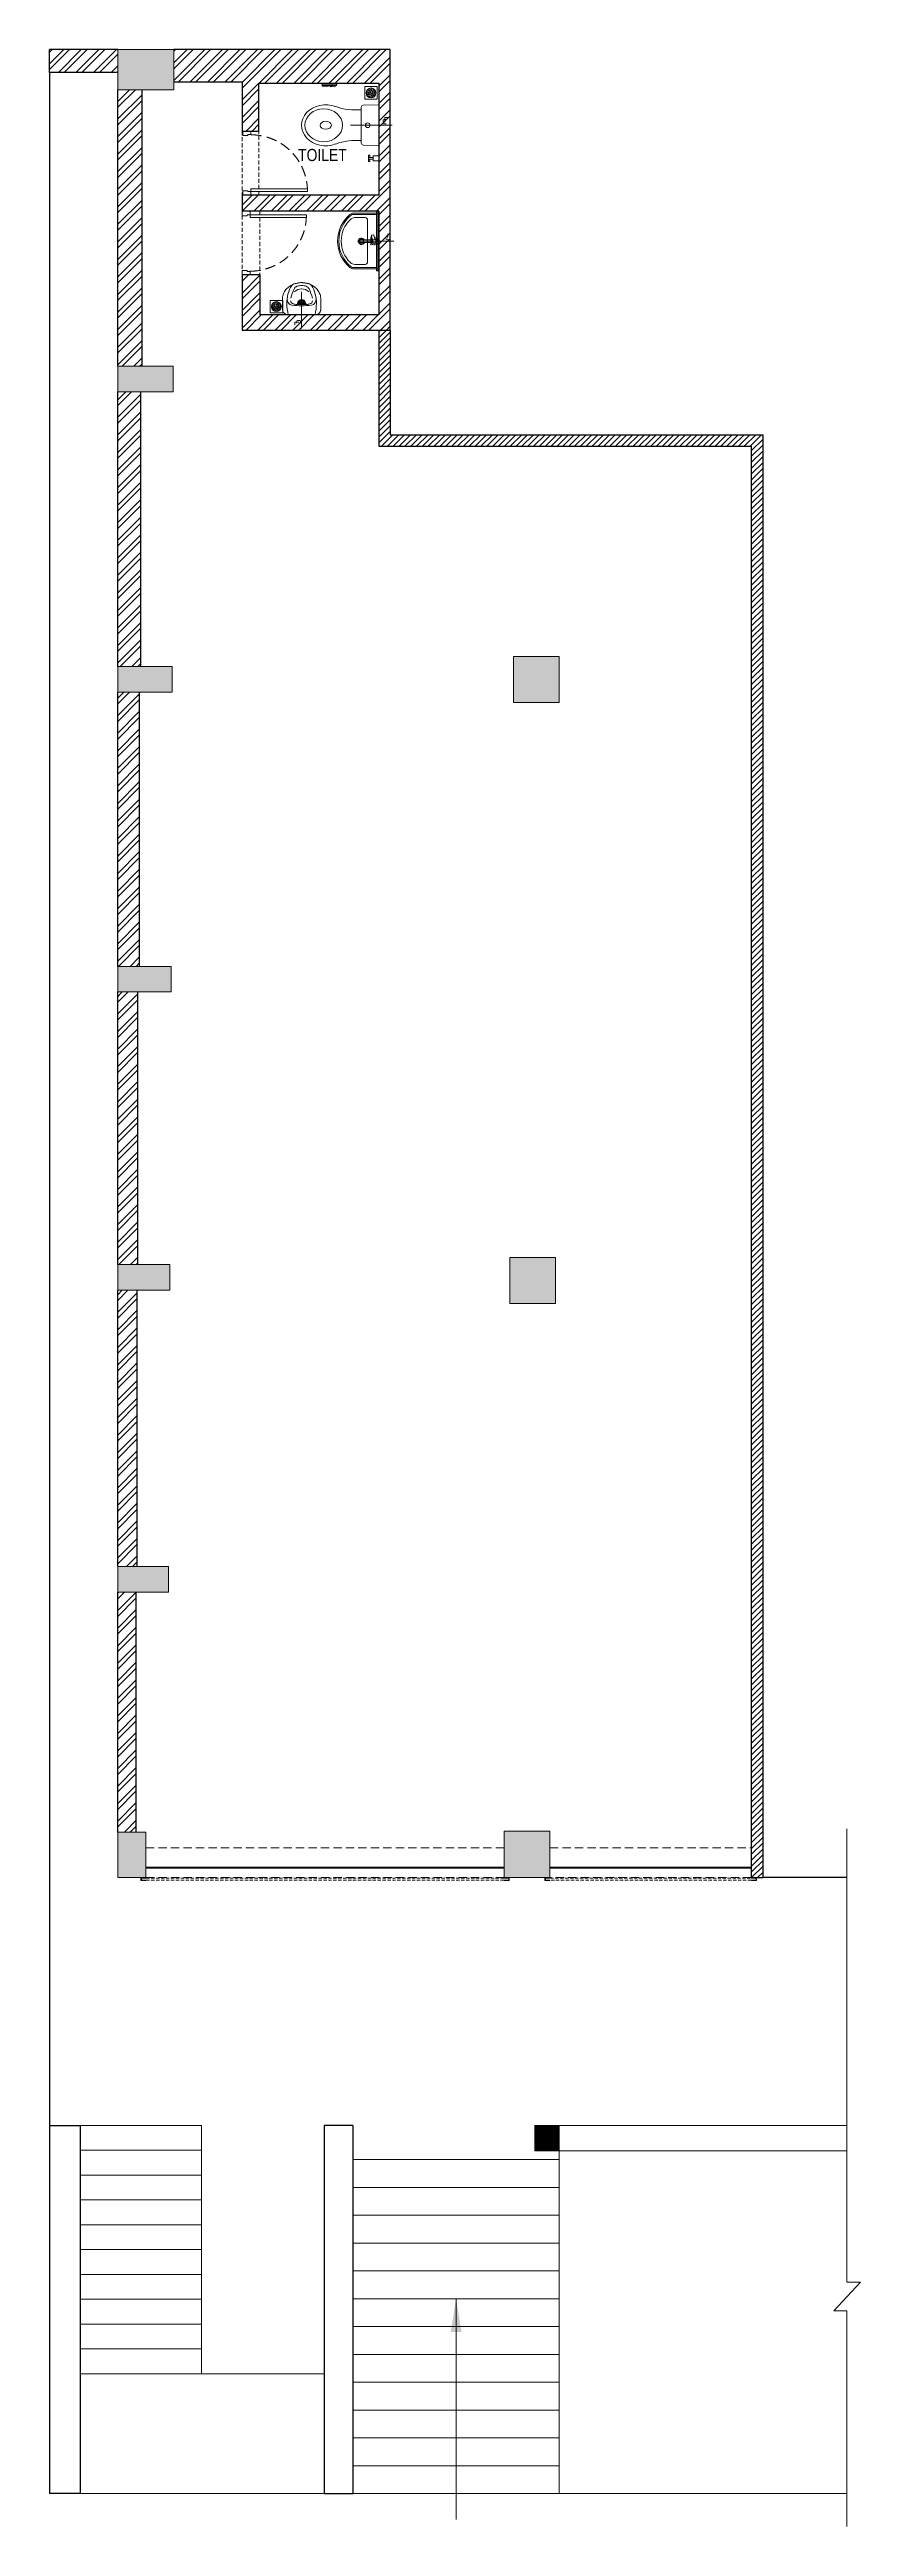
# Model space of a CAD drawing. Header units: feet. Extents: x -1234 to 6924, y -18719 to 6208.
import ezdxf

# ---------------------------------------------------------------- set-up
doc = ezdxf.new("R2010")
doc.units = ezdxf.units.FT
doc.header["$LTSCALE"] = 33
doc.header["$MEASUREMENT"] = 0
for name, pattern in [('a_p6_plan_L18$0$HIDDEN', [0.375, 0.25, -0.125]), ('CENTER', [2, 1.25, -0.25, 0.25, -0.25]), ('DOT2', [0.125, 0, -0.125]), ('HIDDEN', [9.525, 6.35, -3.175]), ('HIDDEN2', [4.7625, 3.175, -1.5875]), ('HIDDENX2', [0.75, 0.5, -0.25])]:
    doc.linetypes.add(name, pattern=pattern)
for name, color, linetype, lineweight in [('A-COL', 243, 'Continuous', 9), ('A-Glazing', 4, 'Continuous', 20), ('A-shutter', 8, 'Continuous', 18), ('A-STAIR', 6, 'Continuous', 5), ('beam', 90, 'Continuous', 9), ('centerline-toilets', 2, 'CENTER', 13), ('column hatch', 5, 'Continuous', 0), ('Door', 2, 'Continuous', 13), ('ele', 252, 'Continuous', 13), ('Fhitting', 152, 'Continuous', 30), ('LENS-CURTAIN', 5, 'a_p6_plan_L18$0$HIDDEN', 9), ('LENS-DOOR', 34, 'Continuous', 20), ('LN-HATCH', 251, 'Continuous', 0), ('Mirror', 150, 'Continuous', 20), ('Panelling', 65, 'Continuous', 18), ('PARTITION', 22, 'Continuous', 30), ('rolling shutter', 1, 'Continuous', 5), ('Toilet', 5, 'Continuous', 9)]:
    doc.layers.add(name, color=color, linetype=linetype, lineweight=lineweight)
doc.layers.add('A-WALL', color=1, linetype='Continuous')
doc.styles.add('A3 100 Narrow', font='l_10646.ttf', dxfattribs={"height": 150})
doc.styles.get("Standard").update_dxf_attribs({"font": 'GILC____.TTF'})
doc.dimstyles.new('100MM', dxfattribs={"dimtxt": 100, "dimasz": 50, "dimexe": 65, "dimexo": 65, "dimtad": 1, "dimdec": 0, "dimtxsty": 'Standard', "dimblk": 'OBLIQUE', "dimcen": 2.5, "dimdle": 65, "dimclrd": 256, "dimclre": 256, "dimclrt": 1, "dimadec": 0, "dimazin": 0, "dimtfac": 1, "dimtdec": 0, "dimtmove": 1, "dimatfit": 3, "dimfxl": 1, "dimlwd": -1, "dimlwe": -1, "dimarcsym": 0})

# ---------------------------------------------------------------- blocks, each defined once
blk = doc.blocks.new('*U9')
at = {"layer": 'A-shutter', "color": 5, "ltscale": 10}
for points in [[(41039621, -1561539), (41039621, -1561544), (41039576, -1561544), (41039576, -1561564), (41039621, -1561564), (41039621, -1561569), (41039571, -1561569), (41039571, -1561539)], [(41041650, -1561539), (41041650, -1561544), (41041695, -1561544), (41041695, -1561564), (41041650, -1561564), (41041650, -1561569), (41041700, -1561569), (41041700, -1561539)]]:
    blk.add_lwpolyline(points, close=True, dxfattribs=at)
at = {"layer": 'A-shutter', "color": 5, "linetype": 'HIDDENX2', "ltscale": 2}
blk.add_lwpolyline([(41039576, -1561544), (41039576, -1561564), (41041695, -1561564), (41041695, -1561544)], close=True, dxfattribs=at)
blk = doc.blocks.new('*U10')
at = {"layer": 'A-shutter', "color": 5, "ltscale": 10}
for points in [[(41038044, -1561539), (41038044, -1561544), (41037999, -1561544), (41037999, -1561564), (41038044, -1561564), (41038044, -1561569), (41037994, -1561569), (41037994, -1561539)], [(41041650, -1561539), (41041650, -1561544), (41041695, -1561544), (41041695, -1561564), (41041650, -1561564), (41041650, -1561569), (41041700, -1561569), (41041700, -1561539)]]:
    blk.add_lwpolyline(points, close=True, dxfattribs=at)
at = {"layer": 'A-shutter', "color": 5, "linetype": 'HIDDENX2', "ltscale": 2}
blk.add_lwpolyline([(41037999, -1561544), (41037999, -1561564), (41041695, -1561564), (41041695, -1561544)], close=True, dxfattribs=at)
blk = doc.blocks.new('_Oblique')
at = {"color": 0, "lineweight": -2}
blk.add_line((-0.5, -0.5), (0.5, 0.5), dxfattribs=at)
blk = doc.blocks.new('jALI')
at = {"layer": 'Toilet', "ltscale": 5}
h = blk.add_hatch(dxfattribs=at)
h.set_pattern_fill('HEX', color=256, scale=50, angle=135, double=1)
h.set_pattern_definition([(135, (-344825.863, 460708.187), (-7.65465545, -7.65465545), [6.25, -12.5]), (255, (-344825.863, 460708.187), (10.4564538, -2.80179835), [6.25, -12.5]), (195, (-344830.282, 460712.606), (2.80179835, -10.4564538), [6.25, -12.5])])
edge = h.paths.add_edge_path()
edge.add_arc((-393188, 163648), 50, -90, 270)
blk.add_lwpolyline([(-393250, 163582), (-393126, 163582), (-393126, 163709), (-393250, 163709)], close=True, dxfattribs=at)
blk.add_circle((-393188, 163648), 50, dxfattribs=at)
blk = doc.blocks.new('WC')
at = {"layer": 'centerline-toilets', "linetype": 'HIDDEN', "ltscale": 10}
blk.add_line((0, 286), (0, -135), dxfattribs=at)
at = {"layer": 'Toilet'}
for p, q in [((-419, 507), (-425, 507)), ((-425, 507), (-425, 489)), ((-419, 507), (-419, 489)), ((-419, 504), (-413, 504)), ((-413, 567), (-413, 429)), ((-401, 567), (-401, 429)), ((-419, 489), (-425, 489)), ((-419, 492), (-413, 492)), ((-206, 6), (-202, 157)), ((-200, 0), (200, 0)), ((181, 177), (-183, 177)), ((206, 6), (200, 157))]:
    blk.add_line(p, q, dxfattribs=at)
at = {"layer": 'Toilet', "ltscale": 100}
for p, q in [((366, 103), (300, 103)), ((300, 92), (300, 103)), ((326, 92), (300, 92)), ((307, 0), (307, 57)), ((359, 57), (307, 57)), ((326, 103), (326, 57)), ((340, 103), (340, 57)), ((366, 92), (340, 92)), ((359, 57), (359, 0)), ((366, 92), (366, 103)), ((359, 0), (307, 0))]:
    blk.add_line(p, q, dxfattribs=at)
at = {"layer": 'Toilet'}
blk.add_circle((0, 112), 22.9, dxfattribs=at)
for centre, radius, start, end in [((-407, 567), 6, 0, 180), ((-407, 429), 6, 180, 0), ((-776, 231), 622, 354.997, 19.0619), ((776, 226), 623, 160.5196, 184.5617), ((-200, 6), 5.72, 177.9546, 270), ((-182, 158), 19.3, 90.3509, 180.8981), ((180, 158), 19.3, 359.1019, 89.6491), ((200, 6), 5.72, 270, 2.0454)]:
    blk.add_arc(centre, radius, start, end, dxfattribs=at)
at = {"layer": 'Toilet', "extrusion": (0, 0, -1)}
for centre, major_axis, ratio, start_param, end_param in [((0, 534), (0, -245), 0.842028, 7.436326, 11.41323), ((0, 535), (0, -57.2), 0.7, 1.570796326794896, 7.853981633974482)]:
    blk.add_ellipse(centre, major_axis=major_axis, ratio=ratio, start_param=start_param, end_param=end_param, dxfattribs=at)
blk.add_ellipse((0, 555), major_axis=(0, -189), ratio=0.878788, dxfattribs=at)
at = {"layer": 'Toilet'}
blk.add_open_spline([(-401, 441), (-397, 441), (-384, 439), (-389, 459), (-396, 480), (-386, 478), (-386, 491), (-403, 487), (-385, 532), (-396, 547), (-391, 570), (-397, 569), (-401, 568)], degree=3, knots=[0, 0, 0, 0, 9.744972, 33.823887, 47.583551, 49.497915, 60.560502, 63.822284, 93.508019, 135.756925, 141.904352, 150.301906, 150.301906, 150.301906, 150.301906], dxfattribs=at)
at = {"layer": 'Fhitting', "lineweight": 0, "ltscale": 0.5, "rotation": 270}
blk.add_blockref('jALI', (-163973, -393109), dxfattribs=at)
at = {"layer": 'centerline-toilets', "linetype": 'DOT2', "insert": (-36, -57), "char_height": 85.83, "width": 567.4, "attachment_point": 5, "rotation": 270}
blk.add_mtext('{\\fISOCPEUR|b0|i0|c0|p34;℄}', dxfattribs=at)
blk = doc.blocks.new('Wash Basin')
at = {"layer": 'PARTITION', "lineweight": 9}
h = blk.add_hatch(dxfattribs=at)
h.set_pattern_fill('ANSI38', color=256, scale=70, angle=990, style=0, double=1)
h.set_pattern_definition([(315, (-64.7135, -33.325), (6.18718, 6.18718), []), (45, (-64.7135, -33.325), (6.18718, 18.56155), [21.875, -13.125])])
h.paths.add_polyline_path([(300, -22), (-300, -22), (-300, -34), (300, -34)])
at = {"layer": 'centerline-toilets', "linetype": 'HIDDEN', "ltscale": 10}
blk.add_line((0, -238), (0, 130), dxfattribs=at)
at = {"layer": 'Mirror', "ltscale": 0.5}
blk.add_lwpolyline([(-300, -34), (-300, -46), (300, -46), (300, -34)], close=True, dxfattribs=at)
at = {"layer": 'Panelling', "lineweight": 9}
blk.add_lwpolyline([(-300, -22), (-300, -34), (300, -34), (300, -22)], close=True, dxfattribs=at)
at = {"layer": 'Toilet', "ltscale": 100}
for p, q in [((-280, -32), (-280, -278)), ((-270, -22), (270, -22)), ((-268, -55), (-268, -278)), ((-258, -45), (258, -45)), ((-15, -89), (-15, -208)), ((11, -208), (11, -89)), ((268, -55), (268, -278)), ((280, -32), (280, -278))]:
    blk.add_line(p, q, dxfattribs=at)
blk.add_lwpolyline([(-235, -264, 0.191896), (-217, -309, 0.420236), (217, -309, 0.191896), (235, -264), (235, -161, 0.414214), (210, -136), (-210, -136, 0.414214), (-235, -161)], format="xyb", close=True, dxfattribs=at)
blk.add_lwpolyline([(41, -103), (-41, -103)], dxfattribs=at)
blk.add_lwpolyline([(23, -62), (58, -74, -0.414214), (61, -81), (58, -93, -0.414214), (50, -96), (16, -85)], format="xyb", dxfattribs=at)
for centre, radius in [((-2, -197), 22.5), ((-2, -67), 17.5)]:
    blk.add_circle(centre, radius, dxfattribs=at)
for centre, radius, start, end in [((-270, -32), 10, 90, 180), ((-258, -55), 10, 90, 180), ((-2, -197), 32.1, 113.0898, 66.246), ((-2, -197), 20.5, 128.0403, 237.2899), ((-2, -197), 20.5, 304.4733, 50.7332), ((258, -55), 10, 0, 90), ((270, -32), 10, 0, 90), ((-230, -278), 50, 180, 218.4461), ((0, -89), 348, 219.2826, 320.7174), ((-230, -278), 38, 180, 218.4461), ((0, -89), 336, 219.313, 320.687), ((230, -278), 38, 321.5539, 0), ((230, -278), 50, 321.5539, 0)]:
    blk.add_arc(centre, radius, start, end, dxfattribs=at)
for centre, major_axis, start_param, end_param in [((-2, -67), (0, 38.3), 4.720493, 9.081982), ((-2, -67), (-0.2, -25.6), 1.769108, 7.074098), ((-2, -208), (-9.04, 9.04), 0.785398, 3.926991), ((-2, -67), (0, 38.3), 3.484555, 4.083576)]:
    blk.add_ellipse(centre, major_axis=major_axis, ratio=1, start_param=start_param, end_param=end_param, dxfattribs=at)
at = {"layer": 'centerline-toilets', "linetype": 'DOT2', "insert": (33, 62), "char_height": 75, "width": 495.83, "attachment_point": 5, "rotation": 90}
blk.add_mtext('{\\fISOCPEUR|b0|i0|c0|p34;℄}', dxfattribs=at)
blk = doc.blocks.new('DLF-RSP-AR-CD-DWG-4DT-3113$0$X-TYPICAL TOILET UPPER FLOORS - 02$0$urinals')
at = {"layer": 'Toilet'}
for p, q in [((0, -16), (0, 8)), ((-46, -115), (46, -115)), ((0, -105), (0, -161))]:
    blk.add_line(p, q, dxfattribs=at)
blk.add_lwpolyline([(135, 0), (-135, 0, 0.036949), (-150, -116, 0.138094), (-100, -297, 0.221721), (-52, -318, 0.062656), (0, -325, 0.062656), (52, -318, 0.221721), (100, -297, 0.138094), (150, -116, 0.036949)], format="xyb", close=True, dxfattribs=at)
for centre, radius, start, end in [((-91, -153), 53.8, 148.4868, 188.6401), ((-94, -145), 47.1, 93.3708, 154.4824), ((-71, -150), 40.2, 106.7016, 169.725), ((414, -38), 538, 193.994, 204.5632), ((3, -1238), 1145, 90.1625, 95.0265), ((-51, -225), 119, 89.5454, 105.8857), ((-2, -165), 97.6, 225, 270.9552), ((0, -996), 891, 89.9918, 93.182), ((0, -115), 40, 167.428, 12.572), ((0, -115), 33, 164.1814, 15.8186), ((0, -115), 32, 163.6049, 16.3951), ((0, -115), 22.6, 155.6653, 24.3347), ((0, -115), 14.7, 139.9109, 40.0891), ((-3, -1238), 1145, 84.9735, 89.8375), ((0, -996), 891, 86.818, 90.0082), ((2, -165), 97.6, 269.0448, 315), ((51, -225), 119, 74.1143, 90.4546), ((-414, -38), 538, 335.4368, 346.006), ((71, -150), 40.2, 10.275, 73.2984), ((94, -145), 47.1, 25.5176, 86.6292), ((91, -153), 53.8, 351.3599, 31.5132), ((-30, -241), 50, 204.5632, 250.4606), ((-2, -161), 135, 250.4606, 270.6492), ((2, -161), 135, 269.3508, 289.5394), ((30, -241), 50, 289.5394, 335.4368)]:
    blk.add_arc(centre, radius, start, end, dxfattribs=at)
blk.add_open_spline([(135, 0), (105, 0), (76, 0), (-13, 0), (-73, 0), (-133, 0), (-133, 0), (-134, 0), (-134, 0), (-135, 0), (-135, 0), (-135, 0), (-135, 0), (-135, 0), (-135, 0), (-135, 0), (-135, 0), (-135, 0), (-135, 0), (-135, 0), (-135, 0), (-135, 0), (-135, 0), (-136, 0), (-136, 0), (-136, 0), (-137, 0), (-138, 0), (-138, 0), (-141, 0), (-142, 0), (-146, -1), (-149, -2), (-155, -3), (-158, -5), (-163, -7), (-166, -9), (-171, -13), (-173, -15), (-178, -19), (-180, -22), (-184, -27), (-185, -29), (-188, -35), (-189, -38), (-191, -43), (-191, -46), (-192, -50), (-192, -51), (-192, -52), (-192, -54), (-193, -56), (-193, -56), (-193, -57), (-193, -57), (-193, -57), (-193, -57), (-193, -57), (-193, -57), (-193, -57), (-193, -57), (-193, -58), (-193, -58), (-193, -58), (-193, -58), (-193, -58), (-193, -58), (-193, -58), (-193, -59), (-193, -59), (-193, -60), (-193, -61), (-193, -62), (-193, -65), (-193, -66), (-193, -72), (-193, -75), (-193, -86), (-193, -93), (-193, -114), (-193, -128), (-193, -146), (-193, -145), (-193, -149), (-193, -150), (-193, -154), (-193, -156), (-193, -159), (-193, -159), (-193, -159), (-193, -159), (-193, -160), (-193, -160), (-193, -160), (-193, -160), (-193, -160), (-193, -160), (-193, -160), (-193, -160), (-193, -160), (-193, -160), (-193, -160), (-193, -161), (-193, -161), (-193, -161), (-193, -162), (-193, -162), (-192, -164), (-192, -165), (-192, -168), (-192, -170), (-192, -176), (-191, -180), (-189, -191), (-188, -198), (-183, -212), (-180, -219), (-173, -233), (-169, -240), (-159, -253), (-154, -259), (-142, -271), (-136, -277), (-123, -287), (-115, -292), (-101, -301), (-93, -305), (-77, -311), (-69, -314), (-53, -319), (-44, -321), (-28, -323), (-20, -324), (-9, -325), (-7, -325), (-3, -325), (-1, -325), (2, -325), (4, -325), (8, -325), (11, -325), (21, -324), (27, -323), (42, -321), (50, -319), (67, -315), (75, -312), (92, -305), (100, -301), (115, -292), (123, -288), (136, -277), (143, -271), (155, -259), (160, -252), (170, -238), (174, -231), (181, -217), (184, -210), (188, -195), (190, -188), (191, -179), (191, -178), (192, -174), (192, -171), (192, -168), (192, -167), (192, -164), (192, -162), (192, -160), (192, -160), (192, -160), (192, -160), (192, -160), (192, -159), (192, -159), (192, -159), (192, -158), (192, -157), (192, -156), (192, -155), (192, -152), (192, -150), (192, -143), (192, -144), (192, -132), (192, -124), (192, -99), (192, -82), (192, -65), (192, -64), (192, -62), (192, -60), (192, -58), (192, -58), (192, -57), (192, -57), (192, -57), (192, -57), (192, -57), (192, -57), (192, -57), (192, -57), (192, -57), (192, -57), (192, -56), (192, -56), (192, -55), (192, -55), (192, -53), (192, -52), (192, -48), (191, -46), (190, -40), (189, -37), (186, -31), (184, -28), (180, -22), (178, -19), (173, -14), (170, -12), (164, -8), (161, -6), (155, -3), (151, -2), (145, -1), (142, 0), (137, 0), (136, 0), (135, 0)], degree=3, knots=[0, 0, 0, 0, 0.329607, 0.329607, 0.988822, 0.988822, 0.996691, 0.996691, 0.998638, 0.998638, 0.99992, 0.99992, 1.000227, 1.000227, 1.000534, 1.000534, 1.001148, 1.001148, 1.002375, 1.002375, 1.00483, 1.00483, 1.009739, 1.009739, 1.019558, 1.019558, 1.039196, 1.039196, 1.078472, 1.078472, 1.157024, 1.157024, 1.314128, 1.314128, 1.471232, 1.471232, 1.628335, 1.628335, 1.785439, 1.785439, 1.942543, 1.942543, 2.099647, 2.099647, 2.256751, 2.256751, 2.413855, 2.413855, 2.450944, 2.450944, 2.525122, 2.525122, 2.556641, 2.556641, 2.563699, 2.563699, 2.567479, 2.567479, 2.57001, 2.57001, 2.570783, 2.570783, 2.572328, 2.572328, 2.573873, 2.573873, 2.576964, 2.576964, 2.583145, 2.583145, 2.595507, 2.595507, 2.620232, 2.620232, 2.669681, 2.669681, 2.76858, 2.76858, 2.966376, 2.966376, 3.36197, 3.36197, 3.45996, 3.45996, 3.491387, 3.491387, 3.554241, 3.554241, 3.562213, 3.562213, 3.566829, 3.566829, 3.570018, 3.570018, 3.570684, 3.570684, 3.571294, 3.571294, 3.571904, 3.571904, 3.573124, 3.573124, 3.575564, 3.575564, 3.580444, 3.580444, 3.590203, 3.590203, 3.609723, 3.609723, 3.648762, 3.648762, 3.72684, 3.72684, 3.861362, 3.861362, 3.995884, 3.995884, 4.130406, 4.130406, 4.264928, 4.264928, 4.39945, 4.39945, 4.533972, 4.533972, 4.668494, 4.668494, 4.803016, 4.803016, 4.937539, 4.937539, 5.072061, 5.072061, 5.118026, 5.118026, 5.144558, 5.144558, 5.17109, 5.17109, 5.224154, 5.224154, 5.330281, 5.330281, 5.468863, 5.468863, 5.607445, 5.607445, 5.746027, 5.746027, 5.884609, 5.884609, 6.023191, 6.023191, 6.161773, 6.161773, 6.300355, 6.300355, 6.438937, 6.438937, 6.577519, 6.577519, 6.602876, 6.602876, 6.653589, 6.653589, 6.673028, 6.673028, 6.711906, 6.711906, 6.713712, 6.713712, 6.715518, 6.715518, 6.719129, 6.719129, 6.726351, 6.726351, 6.740796, 6.740796, 6.769686, 6.769686, 6.827466, 6.827466, 6.943027, 6.943027, 7.174147, 7.174147, 7.636387, 7.636387, 7.659394, 7.659394, 7.705407, 7.705407, 7.71212, 7.71212, 7.713128, 7.713128, 7.714137, 7.714137, 7.716153, 7.716153, 7.720185, 7.720185, 7.728249, 7.728249, 7.744378, 7.744378, 7.776636, 7.776636, 7.841152, 7.841152, 7.970184, 7.970184, 8.14844, 8.14844, 8.326696, 8.326696, 8.504953, 8.504953, 8.683209, 8.683209, 8.861465, 8.861465, 9.039722, 9.039722, 9.217978, 9.217978, 9.283185, 9.283185, 9.283185, 9.283185], dxfattribs=at)
blk = doc.blocks.new('Urinal')
at = {"layer": 'centerline-toilets', "linetype": 'HIDDEN', "ltscale": 10}
blk.add_line((0, 231), (0, -137), dxfattribs=at)
at = {"layer": 'Fhitting', "lineweight": 0, "ltscale": 0.5, "rotation": 180}
blk.add_blockref('DLF-RSP-AR-CD-DWG-4DT-3113$0$X-TYPICAL TOILET UPPER FLOORS - 02$0$urinals', (0, 0), dxfattribs=at)
at = {"layer": 'Fhitting', "lineweight": 0, "ltscale": 0.5, "xscale": -1, "rotation": 90}
blk.add_blockref('jALI', (163394, -393104), dxfattribs=at)
at = {"layer": 'centerline-toilets', "linetype": 'DOT2', "insert": (-31, -69), "char_height": 75, "width": 495.83, "attachment_point": 5, "rotation": 270}
blk.add_mtext('{\\fISOCPEUR|b0|i0|c0|p34;℄}', dxfattribs=at)
blk = doc.blocks.new('*U12')
at = {"layer": 'LENS-DOOR'}
for p, q in [((547485, 1778567), (547485, 1779133)), ((547512, 1779133), (547485, 1779133)), ((547512, 1779133), (547512, 1778567)), ((547447, 1778563), (547452, 1778563)), ((547447, 1778490), (547447, 1778563)), ((547447, 1778490), (547452, 1778490)), ((547452, 1778567), (547483, 1778567)), ((547452, 1778563), (547452, 1778567)), ((547452, 1778486), (547452, 1778490)), ((547452, 1778486), (547492, 1778486)), ((547483, 1778538), (547483, 1778567)), ((547483, 1778538), (547492, 1778538)), ((547512, 1778567), (547485, 1778567)), ((547492, 1778486), (547492, 1778538)), ((548045, 1778486), (548045, 1778538)), ((548054, 1778538), (548045, 1778538)), ((548085, 1778486), (548045, 1778486)), ((548085, 1778567), (548054, 1778567)), ((548054, 1778538), (548054, 1778567)), ((548085, 1778563), (548085, 1778567)), ((548089, 1778563), (548085, 1778563)), ((548085, 1778486), (548085, 1778490)), ((548089, 1778490), (548085, 1778490)), ((548089, 1778490), (548089, 1778563))]:
    blk.add_line(p, q, dxfattribs=at)
at = {"layer": 'LENS-DOOR', "color": 7, "linetype": 'HIDDEN2', "extrusion": (0, 0, -1)}
blk.add_ellipse((547485, 1778567), major_axis=(566, 0), ratio=1, start_param=-1.570791, end_param=0.051209, dxfattribs=at)
blk = doc.blocks.new('*U11')
at = {"layer": 'LENS-DOOR'}
for p, q in [((547485, 1778567), (547485, 1779137)), ((547512, 1779137), (547485, 1779137)), ((547512, 1779137), (547512, 1778567)), ((547447, 1778563), (547452, 1778563)), ((547447, 1778490), (547447, 1778563)), ((547447, 1778490), (547452, 1778490)), ((547452, 1778567), (547483, 1778567)), ((547452, 1778563), (547452, 1778567)), ((547452, 1778486), (547452, 1778490)), ((547452, 1778486), (547492, 1778486)), ((547483, 1778538), (547483, 1778567)), ((547483, 1778538), (547492, 1778538)), ((547512, 1778567), (547485, 1778567)), ((547492, 1778486), (547492, 1778538)), ((548048, 1778486), (548048, 1778538)), ((548057, 1778538), (548048, 1778538)), ((548089, 1778486), (548048, 1778486)), ((548089, 1778567), (548057, 1778567)), ((548057, 1778538), (548057, 1778567)), ((548089, 1778563), (548089, 1778567)), ((548093, 1778563), (548089, 1778563)), ((548089, 1778486), (548089, 1778490)), ((548093, 1778490), (548089, 1778490)), ((548093, 1778490), (548093, 1778563))]:
    blk.add_line(p, q, dxfattribs=at)
at = {"layer": 'LENS-DOOR', "color": 7, "linetype": 'HIDDEN2', "extrusion": (0, 0, -1)}
blk.add_ellipse((547485, 1778567), major_axis=(570, 0), ratio=1, start_param=-1.570791, end_param=0.051209, dxfattribs=at)

msp = doc.modelspace()

# ---------------------------------------------------------------- hatches: boundary and pattern name
at = {"layer": 'column hatch'}
h = msp.add_hatch(color=8, dxfattribs=at)
h.dxf.hatch_style = 1
h.paths.add_polyline_path([(-548, 6208), (-548, 5804), (16, 5804), (16, 6208)])
h = msp.add_hatch(color=8, dxfattribs=at)
h.dxf.hatch_style = 1
h.paths.add_polyline_path([(-548, 3021), (-548, 2764), (9, 2764), (9, 3021)])
h = msp.add_hatch(color=8, dxfattribs=at)
h.dxf.hatch_style = 1
h.paths.add_polyline_path([(0, -258), (0, 0), (-548, 0), (-548, -258)])
h = msp.add_hatch(color=8, dxfattribs=at)
h.dxf.hatch_style = 1
h.paths.add_polyline_path([(3892, 98), (3432, 98), (3432, -364), (3892, -364)])
h = msp.add_hatch(color=8, dxfattribs=at)
h.dxf.hatch_style = 1
h.paths.add_polyline_path([(-548, -3019), (-548, -3276), (-9, -3276), (-9, -3019)])
h = msp.add_hatch(color=8, dxfattribs=at)
h.dxf.hatch_style = 1
h.paths.add_polyline_path([(3855, -6411), (3855, -5949), (3397, -5949), (3397, -6411)])
h = msp.add_hatch(color=8, dxfattribs=at)
h.dxf.hatch_style = 1
h.paths.add_polyline_path([(-23, -6279), (-23, -6019), (-548, -6019), (-548, -6279)])
h = msp.add_hatch(color=8, dxfattribs=at)
h.dxf.hatch_style = 1
h.paths.add_polyline_path([(-37, -9316), (-37, -9060), (-548, -9060), (-548, -9316)])
h = msp.add_hatch(color=8, dxfattribs=at)
h.dxf.hatch_style = 1
h.paths.add_polyline_path([(-548, -11731), (-548, -12190), (-265, -12190), (-265, -11731)])
h = msp.add_hatch(color=8, dxfattribs=at)
h.dxf.hatch_style = 1
h.paths.add_polyline_path([(3800, -11722), (3341, -11722), (3341, -12190), (3800, -12190)])
h = msp.add_hatch(color=8, dxfattribs=at)
h.dxf.hatch_style = 1
h.paths.add_polyline_path([(3893, -14683), (3648, -14683), (3648, -14938), (3893, -14938)])
at = {"layer": 'LN-HATCH'}
h = msp.add_hatch(dxfattribs=at)
h.set_pattern_fill('ANSI32', color=256, scale=333, angle=180)
h.paths.add_polyline_path([(-548, 6208), (-1234, 6208), (-1234, 5978), (-548, 5978)])
h = msp.add_hatch(dxfattribs=at)
h.set_pattern_fill('ANSI32', color=256, scale=333, angle=180)
h.set_pattern_definition([(225, (-7063707.16, 5274439.86), (88.2999593, -88.2999593), []), (225, (-7063766.03, 5274439.86), (88.2999593, -88.2999593), [])])
h.paths.add_polyline_path([(-307, 5804), (-548, 5804), (-548, 3021), (-307, 3021)])
h.paths.add_polyline_path([(-320, 2764), (-548, 2764), (-548, 0), (-320, 0)])
h.paths.add_polyline_path([(-331, -258), (-548, -258), (-548, -3019), (-331, -3019)])
h.paths.add_polyline_path([(-349, -3276), (-548, -3276), (-548, -6019), (-349, -6019)])
h.paths.add_polyline_path([(-355, -6279), (-548, -6279), (-548, -9060), (-355, -9060)])
h.paths.add_polyline_path([(-365, -9316), (-548, -9316), (-548, -11731), (-365, -11731)])
h.paths.add_polyline_path([(2193, 3382), (2193, 6208), (16, 6208), (16, 5884), (703, 5884), (703, 5388), (873, 5388), (873, 5871), (2079, 5871), (2079, 4742), (703, 4742), (703, 4581), (2079, 4581), (2079, 3537), (882, 3537), (882, 3939), (703, 3939), (703, 3382)])
h = msp.add_hatch(dxfattribs=at)
h.set_pattern_fill('ANSI31', color=256, scale=333, angle=180)
h.set_pattern_definition([(225, (-7063707.162, 5274439.864), (29.43331977, -29.43331977), [])])
h.paths.add_polyline_path([(5829, -12190), (5944, -12190), (5944, 2332), (2193, 2332), (2193, 3382), (2078, 3382), (2078, 2217), (5829, 2217)])

# ---------------------------------------------------------------- linework, layer by layer
at = {"layer": 'A-COL'}
for p, q in [((3893, -14683), (3648, -14683)), ((3648, -14683), (3648, -14938)), ((3893, -14683), (3893, -14938)), ((3648, -14938), (3893, -14938))]:
    msp.add_line(p, q, dxfattribs=at)
for points in [[(16, 5804), (16, 6208), (-548, 6208), (-548, 5804)], [(9, 3021), (9, 2764), (-548, 2764), (-548, 3021)], [(0, 0), (0, -258), (-548, -258), (-548, 0)], [(3892, 98), (3892, -364), (3432, -364), (3432, 98)], [(-9, -3019), (-9, -3276), (-548, -3276), (-548, -3019)], [(3855, -5949), (3855, -6411), (3397, -6411), (3397, -5949)], [(-23, -6019), (-23, -6279), (-548, -6279), (-548, -6019)], [(-37, -9060), (-37, -9316), (-548, -9316), (-548, -9060)], [(-265, -11731), (-265, -12190), (-548, -12190), (-548, -11731)], [(3800, -11722), (3800, -12190), (3341, -12190), (3341, -11722)]]:
    msp.add_lwpolyline(points, close=True, dxfattribs=at)
at = {"layer": 'A-Glazing', "elevation": 17940}
for points in [[(-265, -12084), (3341, -12084), (3341, -12096), (-265, -12096)], [(5829, -12084), (3800, -12084), (3800, -12096), (5829, -12096)]]:
    msp.add_lwpolyline(points, close=True, dxfattribs=at)
at = {"layer": 'A-STAIR'}
for p, q in [((293, -14683), (-927, -14683)), ((293, -14683), (293, -17183)), ((3893, -14683), (6788, -14683)), ((293, -14933), (-927, -14933)), ((3893, -14938), (3893, -18388)), ((3893, -14938), (6788, -14938)), ((293, -15183), (-927, -15183)), ((1818, -15028), (3893, -15028)), ((293, -15433), (-927, -15433)), ((1818, -15308), (3893, -15308)), ((293, -15683), (-927, -15683)), ((1818, -15588), (3893, -15588)), ((293, -15933), (-927, -15933)), ((1818, -15868), (3893, -15868)), ((293, -16183), (-927, -16183)), ((1818, -16148), (3893, -16148)), ((293, -16433), (-927, -16433)), ((1818, -16428), (3893, -16428)), ((293, -16683), (-927, -16683)), ((293, -16933), (-927, -16933)), ((1818, -16708), (3893, -16708)), ((293, -17183), (-927, -17183)), ((293, -17183), (1528, -17183)), ((1818, -16988), (3893, -16988)), ((1818, -17268), (3893, -17268)), ((1818, -17548), (3893, -17548)), ((1818, -17828), (3893, -17828)), ((1818, -18108), (3893, -18108)), ((1528, -18388), (-927, -18388)), ((1818, -18388), (3893, -18388)), ((6788, -18388), (3893, -18388))]:
    msp.add_line(p, q, dxfattribs=at)
msp.add_lwpolyline([(6788, -11700), (6788, -16261), (6924, -16261), (6657, -16551), (6788, -16551), (6788, -18719)], dxfattribs=at)
at = {"layer": 'A-WALL'}
for p, q in [((-548, 6208), (-1234, 6208)), ((-1234, 5978), (-1234, 6208)), ((2193, 6208), (16, 6208)), ((2193, 3382), (2193, 6208)), ((-548, 5978), (-1234, 5978)), ((-1234, 5978), (-1234, -14683)), ((-548, 3021), (-548, 5804)), ((-307, 5804), (-307, 3021)), ((16, 5884), (703, 5884)), ((703, 5884), (703, 5388)), ((873, 5388), (873, 5871)), ((873, 5871), (2079, 5871)), ((2079, 5871), (2079, 4742)), ((703, 5388), (873, 5388)), ((2079, 4742), (703, 4742)), ((703, 4742), (703, 4581)), ((2079, 4581), (703, 4581)), ((2079, 4581), (2079, 3537)), ((882, 3939), (703, 3939)), ((703, 3939), (703, 3382)), ((882, 3939), (882, 3537)), ((2079, 3537), (882, 3537)), ((2193, 3382), (703, 3382)), ((2078, 3382), (2078, 2217)), ((2193, 3382), (2193, 2332)), ((-548, 0), (-548, 2764)), ((-320, 2764), (-320, 0)), ((2193, 2332), (5944, 2332)), ((5944, -12190), (5944, 2332)), ((2078, 2217), (5829, 2217)), ((5829, -12190), (5829, 2217)), ((-548, -3019), (-548, -258)), ((-331, -258), (-331, -3019)), ((-548, -6019), (-548, -3276)), ((-349, -3276), (-349, -6019)), ((-548, -9060), (-548, -6279)), ((-355, -6279), (-355, -9060)), ((-548, -11731), (-548, -9316)), ((-365, -9316), (-365, -11731)), ((5829, -12190), (5944, -12190)), ((6788, -12190), (5944, -12190)), ((-1234, -14683), (-927, -14683)), ((-1234, -14683), (-1234, -18388)), ((-927, -14683), (-927, -18388)), ((1818, -14683), (1528, -14683)), ((1528, -14683), (1528, -18388)), ((1818, -14683), (1818, -18388)), ((-927, -18388), (-1234, -18388)), ((1528, -18388), (1818, -18388))]:
    msp.add_line(p, q, dxfattribs=at)
at = {"layer": 'beam', "linetype": 'HIDDEN', "ltscale": 0.4}
for points in [[(-265, -11890), (3341, -11890), (3341, -12190), (-265, -12190)], [(3800, -11890), (5829, -11890), (5829, -12190), (3800, -12190)]]:
    msp.add_lwpolyline(points, close=True, dxfattribs=at)
at = {"layer": 'LENS-CURTAIN', "ltscale": 5}
for points in [[(873, 5388), (703, 5388), (703, 4742), (873, 4742)], [(882, 3939), (703, 3939), (703, 4581), (882, 4581)]]:
    msp.add_lwpolyline(points, close=True, dxfattribs=at)

# ---------------------------------------------------------------- block references
at = {"layer": 'Door', "xscale": -1, "rotation": 270}
msp.add_blockref('*U11', (-1777776, -542705), dxfattribs=at)
at = {"layer": 'Door', "rotation": 270}
msp.add_blockref('*U12', (-1777783, 552028), dxfattribs=at)
at = {"layer": 'ele', "color": 0, "lineweight": -2, "xscale": -1}
for name, p, rotation in [('WC', (2079, 5446), 90), ('Wash Basin', (2101, 4281), 270)]:
    msp.add_blockref(name, p, dxfattribs=dict(at, rotation=rotation))
at = {"layer": 'ele', "color": 0, "lineweight": -2}
msp.add_blockref('Urinal', (1302, 3537), dxfattribs=at)
at = {"layer": 'rolling shutter'}
msp.add_blockref('*U10', (-41038309, 1549349, 17940), dxfattribs=at)
at = {"layer": 'rolling shutter', "xscale": -1}
msp.add_blockref('*U9', (41045450, 1549349, 17940), dxfattribs=at)

# ---------------------------------------------------------------- texts
at = {"layer": 'A-WALL', "insert": (1756, 5084), "char_height": 122, "attachment_point": 9, "style": 'A3 100 Narrow'}
msp.add_mtext_dynamic_manual_height_columns('{\\fArial Narrow|b0|i0|c0|p34;TOILET}', width=799.95, gutter_width=750, heights=[0], dxfattribs=at)

# ---------------------------------------------------------------- leaders
at = {"layer": 'A-STAIR'}
msp.add_leader([(2856, -16428), (2856, -18650)], dimstyle='100MM', override={"dimasz": 333, "dimgap": 0.625, "dimtad": 0}, dxfattribs=at)

doc.saveas('drawing.dxf')
